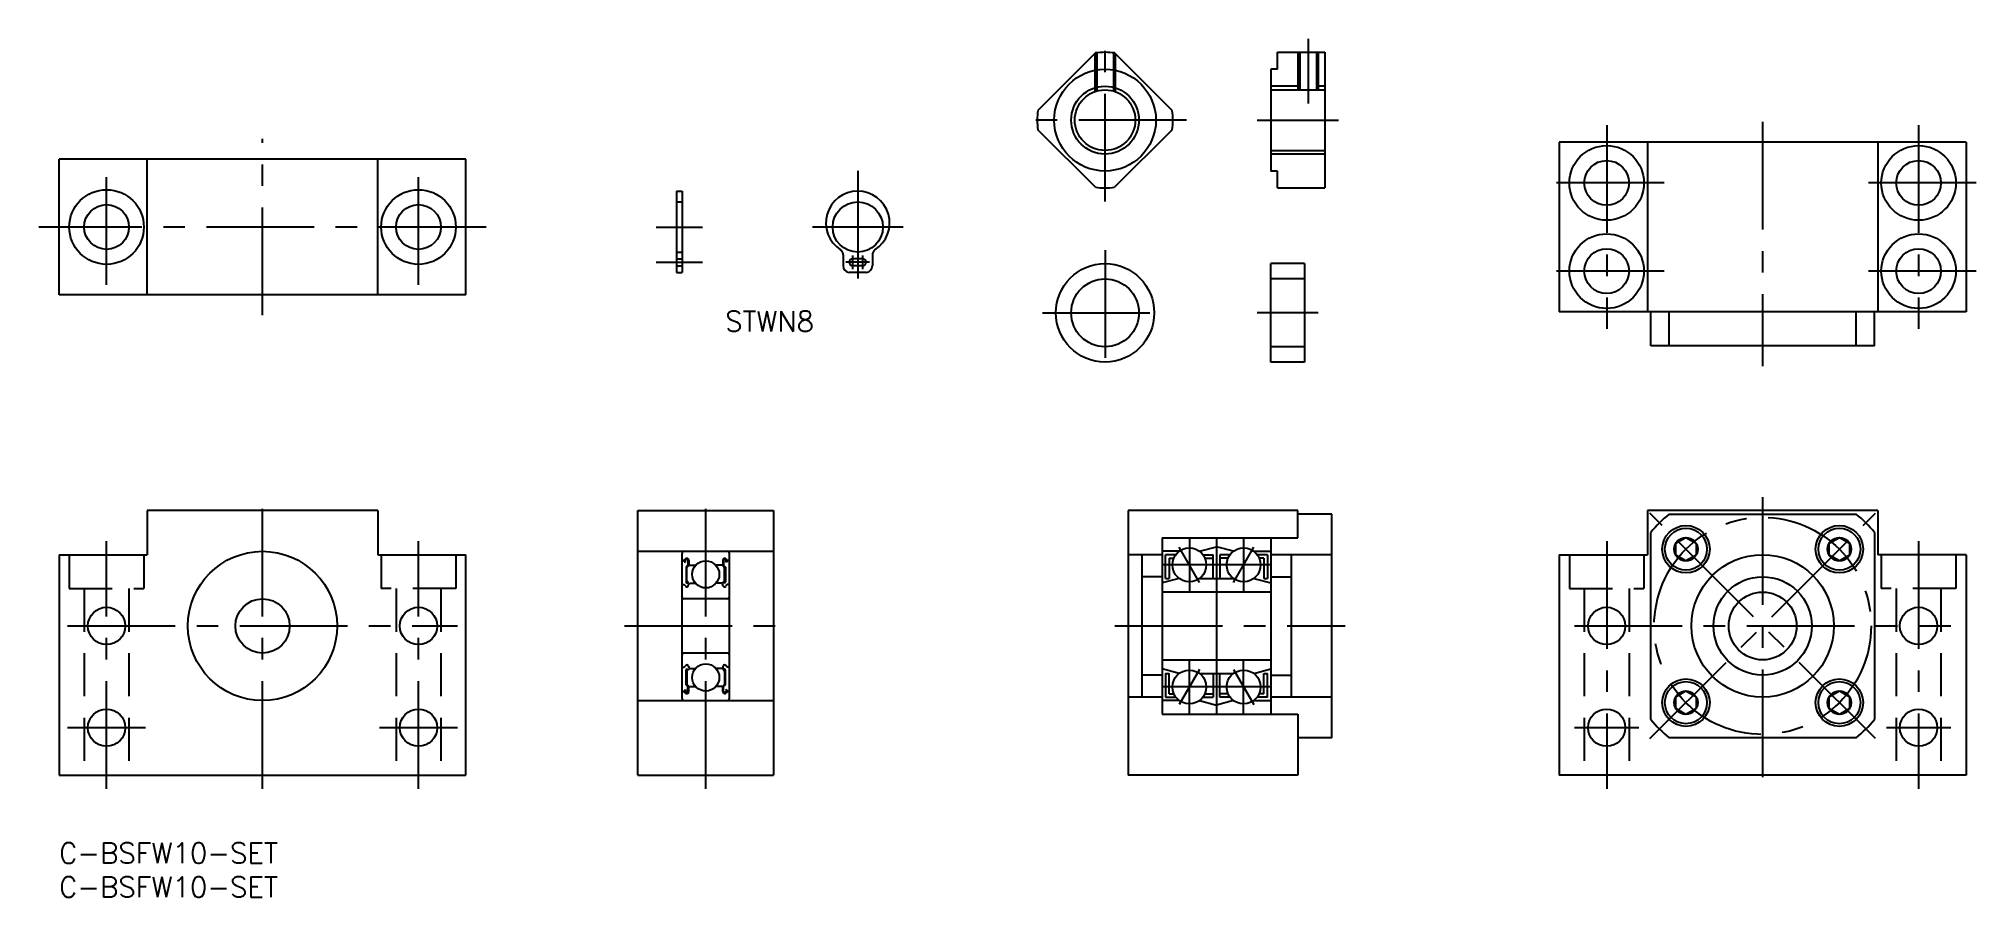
# Model space of a CAD drawing. Extents: x -3 to 283, y -8 to 119.
import ezdxf

# ---------------------------------------------------------------- set-up
doc = ezdxf.new("R2010")
doc.units = 0
doc.header["$LTSCALE"] = 0.5
doc.linetypes.add('CENTER', pattern=[50.8, 31.75, -6.35, 6.35, -6.35])
doc.linetypes.add('DASHED', pattern=[19.05, 12.7, -6.35])
for name, color, linetype in [('MSM_CENTER', 1, 'CENTER'), ('MSM_CONTINUOUS', 7, 'CONTINUOUS'), ('MSM_DASHED', 4, 'DASHED'), ('MSM_NARROW', 5, 'CONTINUOUS'), ('MSM_PART_NUMBER', 7, 'CONTINUOUS')]:
    doc.layers.add(name, color=color, linetype=linetype)
doc.styles.get("Standard").update_dxf_attribs({"font": 'txt.shx', "height": 3, "bigfont": 'bigfont.shx'})

# ---------------------------------------------------------------- blocks, each defined once
blk = doc.blocks.new('*U2')
at = {"layer": 'MSM_PART_NUMBER'}
blk.add_text('C-BSFW10-SET', height=3, dxfattribs=at).set_placement((0, -3))
blk = doc.blocks.new('*U3')
at = {"layer": 'MSM_PART_NUMBER'}
blk.add_text('C-BSFW10-SET', height=3, dxfattribs=at).set_placement((0, -8))
blk = doc.blocks.new('*U5')
at = {"layer": 'MSM_PART_NUMBER'}
blk.add_text('STWN8', height=3, dxfattribs=at).set_placement((98.21, 75.41))

msp = doc.modelspace()

# ---------------------------------------------------------------- linework, layer by layer
at = {"layer": 'MSM_CENTER'}
for p, q in [((154.25, 94.57), (154.25, 118.57)), ((184.18, 118.57), (184.18, 109.03)), ((166.25, 106.57), (142.25, 106.57)), ((176.68, 106.57), (188.68, 106.57)), ((228.22, 105.81), (228.22, 75.81)), ((251.22, 106.31), (251.22, 70.31)), ((274.22, 105.81), (274.22, 75.81)), ((30, 77.81), (30, 103.81)), ((7, 82.31), (7, 99.31)), ((53, 82.31), (53, 99.31)), ((117.78, 99.11), (117.78, 81.11)), ((236.72, 97.31), (219.72, 97.31)), ((282.72, 97.31), (265.72, 97.31)), ((63, 90.81), (-3, 90.81)), ((88.06, 90.81), (94.86, 90.81)), ((124.48, 90.81), (111.08, 90.81)), ((117.03, 84.61), (117.03, 86.61)), ((118.53, 84.61), (118.53, 86.61)), ((154.25, 87.41), (154.25, 68.91)), ((88.06, 85.61), (94.86, 85.61)), ((119.53, 85.61), (116.03, 85.61)), ((236.72, 84.31), (219.72, 84.31)), ((282.72, 84.31), (265.72, 84.31)), ((145, 78.16), (163.5, 78.16)), ((185.68, 78.16), (176.68, 78.16)), ((30, 8), (30, 51)), ((95.36, 8), (95.36, 51)), ((234.61, 15.38), (267.84, 48.62)), ((267.84, 15.38), (234.61, 48.62)), ((251.22, 51), (251.22, 8)), ((7, 8), (7, 44.5)), ((53, 8), (53, 44.5)), ((168.18, 38.4), (165.18, 43.6)), ((166.68, 45), (166.68, 37)), ((173.18, 38.4), (176.18, 43.6)), ((174.68, 45), (174.68, 37)), ((228.22, 44.5), (228.22, 8)), ((274.22, 44.5), (274.22, 8)), ((178.68, 41), (162.68, 41)), ((1.25, 32), (58.75, 32)), ((83.36, 32), (107.36, 32)), ((155.68, 32), (189.68, 32)), ((223.47, 32), (278.97, 32)), ((166.68, 19), (166.68, 27)), ((174.68, 19), (174.68, 27)), ((178.68, 23), (162.68, 23)), ((168.18, 25.6), (165.18, 20.4)), ((173.18, 25.6), (176.18, 20.4)), ((12.75, 17), (1.25, 17)), ((58.75, 17), (47.25, 17)), ((232.97, 17), (223.47, 17)), ((278.97, 17), (269.47, 17))]:
    msp.add_line(p, q, dxfattribs=at)
msp.add_circle((251.22, 32), 16, dxfattribs=at)
at = {"layer": 'MSM_CONTINUOUS'}
for p, q in [((152.83, 116.47), (144.35, 107.98)), ((164.15, 107.98), (155.66, 116.47)), ((179.68, 116.57), (186.68, 116.57)), ((179.68, 114.07), (179.68, 116.57)), ((182.95, 116.57), (182.95, 111.03)), ((185.41, 116.57), (185.41, 111.03)), ((186.68, 116.57), (186.68, 96.57)), ((178.68, 114.07), (178.68, 99.07)), ((179.68, 114.07), (178.68, 114.07)), ((178.68, 111.03), (186.68, 111.03)), ((152.83, 96.67), (144.35, 105.15)), ((164.15, 105.15), (155.66, 96.67)), ((221.22, 103.31), (221.22, 78.31)), ((281.22, 103.31), (221.22, 103.31)), ((234.22, 103.31), (234.22, 78.31)), ((268.22, 103.31), (268.22, 78.31)), ((281.22, 103.31), (281.22, 78.31)), ((0, 80.81), (0, 100.81)), ((60, 100.81), (0, 100.81)), ((13, 80.81), (13, 100.81)), ((47, 80.81), (47, 100.81)), ((60, 80.81), (60, 100.81)), ((178.68, 102.11), (186.68, 102.11)), ((179.68, 99.07), (178.68, 99.07)), ((179.68, 96.57), (179.68, 99.07)), ((91.06, 96.11), (91.06, 84.11)), ((91.06, 96.11), (91.86, 96.11)), ((91.86, 96.11), (91.86, 84.11)), ((179.68, 96.57), (186.68, 96.57)), ((115.63, 86.71), (115.63, 85.11)), ((118.53, 86.11), (117.03, 86.11)), ((117.78, 87.11), (117.78, 86.11)), ((119.93, 86.71), (119.93, 85.11)), ((91.06, 84.11), (91.86, 84.11)), ((119.03, 84.11), (116.53, 84.11)), ((118.53, 85.11), (117.03, 85.11)), ((117.78, 85.11), (117.78, 84.11)), ((178.68, 70.91), (178.68, 85.41)), ((183.68, 85.41), (178.68, 85.41)), ((183.68, 83.16), (178.68, 83.16)), ((183.68, 85.41), (183.68, 70.91)), ((60, 80.81), (0, 80.81)), ((281.22, 78.31), (221.22, 78.31)), ((234.72, 73.31), (234.72, 78.31)), ((237.44, 73.31), (237.44, 78.31)), ((265.01, 73.31), (265.01, 78.31)), ((267.72, 73.31), (267.72, 78.31)), ((183.68, 73.16), (178.68, 73.16)), ((267.72, 73.31), (234.72, 73.31)), ((183.68, 70.91), (178.68, 70.91)), ((47, 49), (13, 49)), ((13, 49), (13, 42.5)), ((47, 49), (47, 42.5)), ((85.36, 10), (85.36, 49)), ((85.36, 49), (105.36, 49)), ((105.36, 49), (105.36, 10)), ((157.68, 49), (157.68, 10)), ((182.68, 49), (157.68, 49)), ((182.68, 45), (182.68, 49)), ((268.22, 49), (234.22, 49)), ((234.22, 49), (234.22, 42.5)), ((268.22, 49), (268.22, 42.5)), ((187.68, 48.5), (182.68, 48.5)), ((187.68, 15.5), (187.68, 48.5)), ((234.72, 18.22), (234.72, 45.78)), ((237.44, 48.5), (265.01, 48.5)), ((267.72, 45.78), (267.72, 18.22)), ((85.36, 43), (105.36, 43)), ((162.68, 45), (182.68, 45)), ((162.68, 45), (162.68, 19)), ((165.18, 43), (162.68, 43)), ((168.18, 43), (170.68, 43.67)), ((170.68, 45), (170.68, 19)), ((173.18, 43), (170.68, 43.67)), ((176.18, 43), (178.68, 43)), ((178.68, 45), (178.68, 19)), ((238.41, 44.18), (239.91, 45.05)), ((238.41, 42.45), (238.41, 44.18)), ((239.91, 45.05), (241.41, 44.18)), ((241.41, 44.18), (241.41, 42.45)), ((261.04, 44.18), (262.54, 45.05)), ((261.04, 42.45), (261.04, 44.18)), ((262.54, 45.05), (264.04, 44.18)), ((264.04, 44.18), (264.04, 42.45)), ((0, 42.5), (13, 42.5)), ((0, 42.5), (0, 10)), ((47, 42.5), (60, 42.5)), ((60, 10), (60, 42.5)), ((91.86, 21.3), (91.86, 42.7)), ((91.86, 41.75), (91.96, 41.65)), ((91.96, 41.65), (92.19, 41.65)), ((92.19, 41.65), (92.3, 41.84)), ((92.24, 41.47), (92.36, 41.4)), ((92.31, 41.58), (92.42, 41.77)), ((92.42, 41.52), (92.31, 41.58)), ((92.36, 41.4), (92.42, 41.52)), ((92.73, 40.95), (92.46, 40.68)), ((92.46, 40.68), (92.46, 38.5)), ((92.86, 40.89), (92.59, 40.63)), ((92.59, 38.5), (92.59, 40.63)), ((92.73, 41.68), (92.73, 40.95)), ((92.86, 41.68), (92.86, 40.89)), ((92.86, 41.05), (92.96, 40.95)), ((92.96, 40.95), (93.88, 40.95)), ((97.76, 40.95), (96.83, 40.95)), ((97.86, 41.05), (97.76, 40.95)), ((97.86, 41.68), (97.86, 40.89)), ((97.86, 40.89), (98.13, 40.63)), ((97.99, 41.68), (97.99, 40.95)), ((97.99, 40.95), (98.26, 40.68)), ((98.13, 38.5), (98.13, 40.63)), ((98.26, 40.68), (98.26, 38.5)), ((98.29, 41.52), (98.41, 41.58)), ((98.36, 41.4), (98.29, 41.52)), ((98.41, 41.58), (98.3, 41.77)), ((98.48, 41.47), (98.36, 41.4)), ((98.53, 41.65), (98.42, 41.84)), ((98.76, 41.65), (98.53, 41.65)), ((98.86, 41.75), (98.76, 41.65)), ((98.86, 21.3), (98.86, 42.7)), ((162.68, 42.5), (157.68, 42.5)), ((159.68, 42.5), (159.68, 21.5)), ((164.68, 42.5), (163.18, 42.5)), ((163.18, 39), (163.18, 42.5)), ((163.68, 42), (163.68, 39)), ((163.68, 42), (164.39, 42)), ((168.68, 42.5), (170.18, 42.5)), ((168.97, 42), (170.18, 42)), ((170.18, 39), (170.18, 42.5)), ((171.18, 42.5), (171.18, 39)), ((172.68, 42.5), (171.18, 42.5)), ((172.39, 42), (171.18, 42)), ((178.18, 42.5), (176.68, 42.5)), ((177.68, 42), (176.97, 42)), ((177.68, 42), (177.68, 39)), ((178.18, 42.5), (178.18, 39)), ((187.68, 42.5), (178.68, 42.5)), ((181.68, 42.5), (181.68, 21.5)), ((221.22, 42.5), (221.22, 10)), ((221.22, 42.5), (234.22, 42.5)), ((239.91, 41.58), (238.41, 42.45)), ((241.41, 42.45), (239.91, 41.58)), ((262.54, 41.58), (261.04, 42.45)), ((264.04, 42.45), (262.54, 41.58)), ((281.22, 42.5), (268.22, 42.5)), ((281.22, 42.5), (281.22, 10)), ((91.86, 38), (91.96, 38.1)), ((91.96, 38.1), (92.19, 38.1)), ((92.19, 38.1), (92.41, 37.84)), ((92.79, 38.5), (92.59, 38.5)), ((92.59, 38.36), (92.79, 38.36)), ((92.78, 37.89), (92.9, 38.21)), ((92.79, 38.36), (92.79, 38.5)), ((92.9, 38.21), (93, 38.3)), ((93, 38.3), (93.84, 38.3)), ((97.72, 38.3), (96.88, 38.3)), ((97.82, 38.21), (97.72, 38.3)), ((97.93, 37.89), (97.82, 38.21)), ((97.93, 38.36), (97.93, 38.5)), ((97.93, 38.5), (98.13, 38.5)), ((98.13, 38.36), (97.93, 38.36)), ((98.53, 38.1), (98.31, 37.84)), ((98.76, 38.1), (98.53, 38.1)), ((98.86, 38), (98.76, 38.1)), ((162.68, 39.25), (159.68, 39.25)), ((165.18, 39), (162.68, 38.33)), ((163.18, 39), (163.68, 39)), ((168.18, 39), (173.18, 39)), ((176.18, 39), (178.68, 38.33)), ((177.68, 39), (178.18, 39)), ((178.68, 39.25), (181.68, 39.25)), ((98.56, 36), (92.16, 36)), ((178.68, 37), (162.68, 37)), ((91.86, 26), (91.96, 25.9)), ((91.96, 25.9), (92.19, 25.9)), ((98.56, 28), (92.16, 28)), ((92.19, 25.9), (92.41, 26.16)), ((92.78, 26.11), (92.9, 25.79)), ((92.9, 25.79), (93, 25.7)), ((97.82, 25.79), (97.72, 25.7)), ((97.93, 26.11), (97.82, 25.79)), ((98.53, 25.9), (98.31, 26.16)), ((98.76, 25.9), (98.53, 25.9)), ((98.86, 26), (98.76, 25.9)), ((162.68, 27), (178.68, 27)), ((92.46, 23.32), (92.46, 25.5)), ((92.73, 23.05), (92.46, 23.32)), ((92.59, 25.64), (92.79, 25.64)), ((92.59, 25.5), (92.59, 23.37)), ((92.79, 25.5), (92.59, 25.5)), ((92.86, 23.11), (92.59, 23.37)), ((92.73, 22.32), (92.73, 23.05)), ((92.79, 25.64), (92.79, 25.5)), ((92.86, 22.32), (92.86, 23.11)), ((92.86, 22.95), (92.96, 23.05)), ((92.96, 23.05), (93.88, 23.05)), ((93, 25.7), (93.84, 25.7)), ((97.76, 23.05), (96.83, 23.05)), ((97.72, 25.7), (96.88, 25.7)), ((97.86, 22.95), (97.76, 23.05)), ((97.86, 23.11), (98.13, 23.37)), ((97.86, 22.32), (97.86, 23.11)), ((97.93, 25.64), (97.93, 25.5)), ((98.13, 25.64), (97.93, 25.64)), ((97.93, 25.5), (98.13, 25.5)), ((97.99, 23.05), (98.26, 23.32)), ((97.99, 22.32), (97.99, 23.05)), ((98.13, 25.5), (98.13, 23.37)), ((98.26, 23.32), (98.26, 25.5)), ((162.68, 24.75), (159.68, 24.75)), ((165.18, 25), (162.68, 25.67)), ((163.18, 25), (163.68, 25)), ((163.18, 25), (163.18, 21.5)), ((163.68, 22), (163.68, 25)), ((168.18, 25), (173.18, 25)), ((170.18, 25), (170.18, 21.5)), ((171.18, 21.5), (171.18, 25)), ((176.18, 25), (178.68, 25.67)), ((177.68, 22), (177.68, 25)), ((177.68, 25), (178.18, 25)), ((178.18, 21.5), (178.18, 25)), ((178.68, 24.75), (181.68, 24.75)), ((85.36, 21), (105.36, 21)), ((91.86, 22.25), (91.96, 22.35)), ((91.96, 22.35), (92.19, 22.35)), ((92.19, 22.35), (92.3, 22.16)), ((92.24, 22.53), (92.36, 22.6)), ((92.42, 22.48), (92.31, 22.42)), ((92.31, 22.42), (92.42, 22.23)), ((92.36, 22.6), (92.42, 22.48)), ((98.36, 22.6), (98.29, 22.48)), ((98.29, 22.48), (98.41, 22.42)), ((98.41, 22.42), (98.3, 22.23)), ((98.48, 22.53), (98.36, 22.6)), ((98.53, 22.35), (98.42, 22.16)), ((98.76, 22.35), (98.53, 22.35)), ((98.86, 22.25), (98.76, 22.35)), ((162.68, 21.5), (157.68, 21.5)), ((165.18, 21), (162.68, 21)), ((163.18, 21.5), (164.68, 21.5)), ((163.68, 22), (164.39, 22)), ((168.18, 21), (170.68, 20.33)), ((168.68, 21.5), (170.18, 21.5)), ((168.97, 22), (170.18, 22)), ((173.18, 21), (170.68, 20.33)), ((172.39, 22), (171.18, 22)), ((172.68, 21.5), (171.18, 21.5)), ((176.18, 21), (178.68, 21)), ((178.18, 21.5), (176.68, 21.5)), ((177.68, 22), (176.97, 22)), ((187.68, 21.5), (178.68, 21.5)), ((238.41, 21.55), (239.91, 22.42)), ((238.41, 19.82), (238.41, 21.55)), ((239.91, 22.42), (241.41, 21.55)), ((241.41, 21.55), (241.41, 19.82)), ((261.04, 21.55), (262.54, 22.42)), ((261.04, 19.82), (261.04, 21.55)), ((262.54, 22.42), (264.04, 21.55)), ((264.04, 21.55), (264.04, 19.82)), ((162.68, 19), (182.68, 19)), ((182.68, 19), (182.68, 10)), ((239.91, 18.95), (238.41, 19.82)), ((241.41, 19.82), (239.91, 18.95)), ((262.54, 18.95), (261.04, 19.82)), ((264.04, 19.82), (262.54, 18.95)), ((187.68, 15.5), (182.68, 15.5)), ((265.01, 15.5), (237.44, 15.5)), ((0, 10), (60, 10)), ((85.36, 10), (105.36, 10)), ((182.68, 10), (157.68, 10)), ((281.22, 10), (221.22, 10))]:
    msp.add_line(p, q, dxfattribs=at)
for centre, radius in [((154.25, 106.57), 7.5), ((154.25, 106.57), 4.46), ((228.22, 97.31), 5.5), ((228.22, 97.31), 3.3), ((274.22, 97.31), 5.5), ((274.22, 97.31), 3.3), ((7, 90.81), 5.5), ((53, 90.81), 5.5), ((117.78, 90.81), 3.7), ((7, 90.81), 3.3), ((53, 90.81), 3.3), ((228.22, 84.31), 5.5), ((274.22, 84.31), 5.5), ((228.22, 84.31), 3.3), ((274.22, 84.31), 3.3), ((154.25, 78.16), 7.25), ((154.25, 78.16), 5), ((239.91, 43.31), 3.5), ((239.91, 43.31), 3.1), ((262.54, 43.31), 3.5), ((262.54, 43.31), 3.1), ((30, 32), 11), ((166.68, 41), 2.5), ((174.68, 41), 2.5), ((239.91, 43.31), 1.73), ((262.54, 43.31), 1.73), ((95.36, 39.6), 2), ((251.22, 32), 10.5), ((251.22, 32), 7.25), ((7, 32), 2.75), ((30, 32), 4), ((53, 32), 2.75), ((228.22, 32), 2.75), ((251.22, 32), 5), ((274.22, 32), 2.75), ((95.36, 24.4), 2), ((166.68, 23), 2.5), ((174.68, 23), 2.5), ((239.91, 20.69), 3.5), ((239.91, 20.69), 3.1), ((262.54, 20.69), 3.5), ((262.54, 20.69), 3.1), ((239.91, 20.69), 1.73), ((262.54, 20.69), 1.73), ((7, 17), 2.75), ((53, 17), 2.75), ((228.22, 17), 2.75), ((274.22, 17), 2.75)]:
    msp.add_circle(centre, radius, dxfattribs=at)
for centre, radius, start, end in [((154.25, 106.57), 10, 81.8699, 98.1301), ((154.25, 106.57), 10, 171.8699, 188.1301), ((154.25, 106.57), 10, 351.8699, 8.1301), ((117.78, 91.41), 4.7, 302.6213, 237.3787), ((154.25, 106.57), 10, 261.8699, 278.1301), ((114.73, 86.71), 0.9, 360, 55.0939), ((117.03, 85.61), 0.5, 90, 270), ((118.53, 85.61), 0.5, 270, 90), ((120.83, 86.71), 0.9, 124.9061, 180), ((116.62, 85.1), 0.99, 179.1897, 264.7847), ((118.94, 85.1), 0.99, 275.2153, 0.8103), ((251.22, 32), 21.5, 129.8753, 140.1247), ((251.22, 32), 21.5, 39.8753, 50.1247), ((92.16, 42.7), 0.3, 90, 180), ((98.56, 42.7), 0.3, 0, 90), ((92.31, 41.58), 0.133, 149.9969, 240.0013), ((92.56, 41.68), 0.299, 0, 149.6308), ((92.56, 41.68), 0.166, 0, 149.5456), ((98.16, 41.68), 0.299, 30.3692, 180), ((98.16, 41.68), 0.166, 30.4544, 180), ((98.41, 41.58), 0.133, 299.9987, 30.0031), ((92.58, 37.98), 0.224, 220.001, 336.7396), ((92.59, 38.5), 0.133, 180.7017, 269.0077), ((98.14, 37.98), 0.224, 203.2604, 319.999), ((98.13, 38.5), 0.133, 270.9923, 359.2983), ((92.16, 36.3), 0.3, 180, 270), ((98.56, 36.3), 0.3, 270, 0), ((92.16, 27.7), 0.3, 90, 180), ((92.58, 26.02), 0.224, 23.2604, 139.999), ((98.14, 26.02), 0.224, 40.001, 156.7396), ((98.56, 27.7), 0.3, 0, 90), ((92.59, 25.5), 0.133, 90.9923, 179.2983), ((98.13, 25.5), 0.133, 0.7017, 89.0077), ((92.16, 21.3), 0.3, 180, 270), ((92.31, 22.42), 0.133, 119.9987, 210.0031), ((92.56, 22.32), 0.299, 210.3692, 0), ((92.56, 22.32), 0.166, 210.4544, 0), ((98.16, 22.32), 0.299, 180, 329.6308), ((98.16, 22.32), 0.166, 180, 329.5456), ((98.41, 22.42), 0.133, 329.9969, 60.0013), ((98.56, 21.3), 0.3, 270, 0), ((251.22, 32), 21.5, 219.8753, 230.1247), ((251.22, 32), 21.5, 309.8753, 320.1247)]:
    msp.add_arc(centre, radius, start, end, dxfattribs=at)
at = {"layer": 'MSM_DASHED'}
for p, q in [((152.75, 116.38), (152.75, 110.77)), ((153.02, 116.49), (153.02, 110.85)), ((155.48, 116.49), (155.48, 110.85)), ((155.75, 116.38), (155.75, 110.77)), ((91.06, 94.51), (91.86, 94.51)), ((91.06, 87.11), (91.86, 87.11)), ((91.06, 86.11), (91.86, 86.11)), ((91.06, 85.11), (91.86, 85.11)), ((1.5, 42.5), (1.5, 37.5)), ((12.5, 42.5), (12.5, 37.5)), ((47.5, 42.5), (47.5, 37.5)), ((58.5, 42.5), (58.5, 37.5)), ((222.72, 42.5), (222.72, 37.5)), ((233.72, 42.5), (233.72, 37.5)), ((268.72, 42.5), (268.72, 37.5)), ((279.72, 42.5), (279.72, 37.5)), ((1.5, 37.5), (12.5, 37.5)), ((3.7, 37.5), (3.7, 10)), ((10.3, 37.5), (10.3, 10)), ((58.5, 37.5), (47.5, 37.5)), ((49.7, 37.5), (49.7, 10)), ((56.3, 37.5), (56.3, 10)), ((222.72, 37.5), (233.72, 37.5)), ((224.92, 37.5), (224.92, 10)), ((231.52, 37.5), (231.52, 10)), ((279.72, 37.5), (268.72, 37.5)), ((270.92, 37.5), (270.92, 10)), ((277.52, 37.5), (277.52, 10))]:
    msp.add_line(p, q, dxfattribs=at)
at = {"layer": 'MSM_NARROW'}
for p, q in [((182.68, 116.57), (182.68, 111.03)), ((185.68, 116.57), (185.68, 111.03)), ((182.68, 111.57), (178.68, 111.57)), ((186.68, 111.57), (185.68, 111.57)), ((186.68, 101.57), (178.68, 101.57))]:
    msp.add_line(p, q, dxfattribs=at)
msp.add_circle((154.25, 106.57), 5, dxfattribs=at)

# ---------------------------------------------------------------- block references
at = {"layer": 'MSM_CONTINUOUS'}
for name in ['*U5', '*U2', '*U3']:
    msp.add_blockref(name, (0, 0), dxfattribs=at)

doc.saveas('drawing.dxf')
